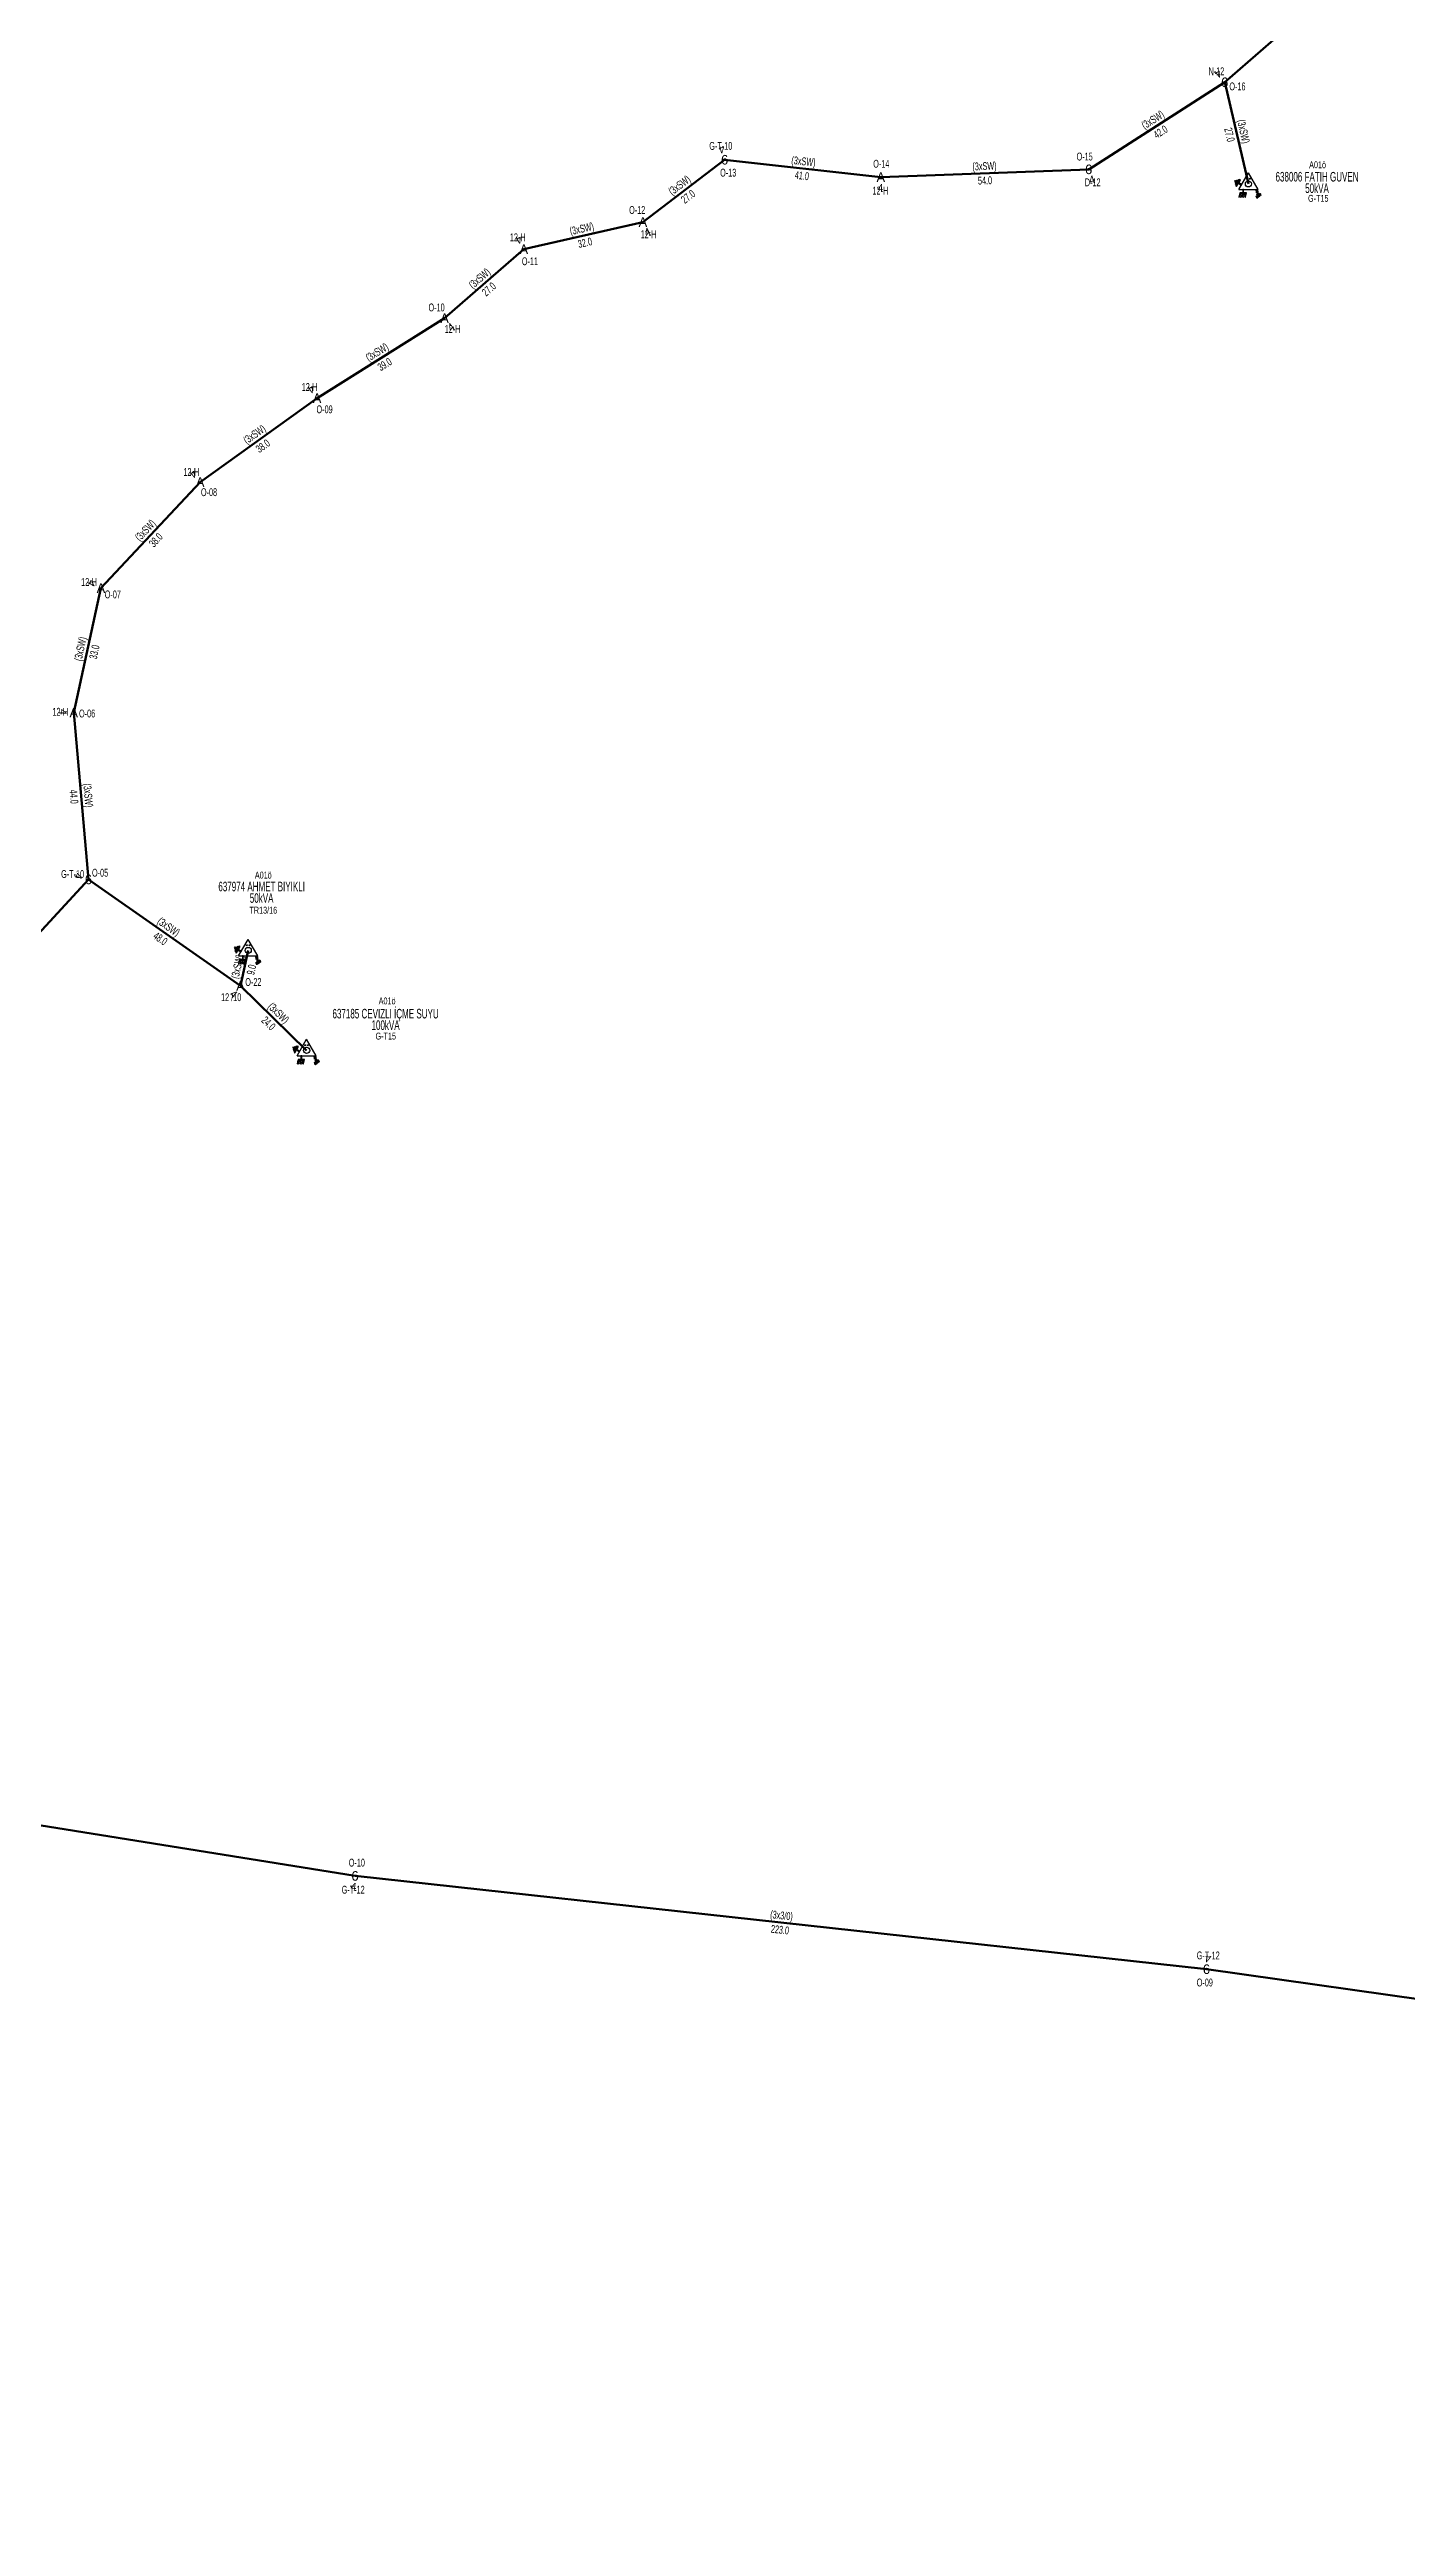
# Model space of a CAD drawing. Header units: millimetres. Extents: x 367507 to 373457, y 4068694 to 4074327.
# Drawn here: x 371207 to 371561, y 4071333 to 4071979 of the extents above; entities that cross this region are included whole.
import ezdxf
from ezdxf.enums import TextEntityAlignment as Align

# ---------------------------------------------------------------- set-up
doc = ezdxf.new("R2010")
doc.units = ezdxf.units.MM
for name, color, linetype, lineweight in [('DIREK_ENH_MEVCUT', 6, 'Continuous', 25), ('HAT_OG_HAVAI_MEVCUT', 48, 'Continuous', 70), ('TRAFO_MEVCUT', 5, 'Continuous', 30), ('TRAFO_TADILAT_BYSK', 5, 'Continuous', 30)]:
    doc.layers.add(name, color=color, linetype=linetype, lineweight=lineweight)
doc.styles.add('Direk', font='B_CAD')
doc.styles.get("Standard").update_dxf_attribs({"font": 'Arial'})

# ---------------------------------------------------------------- blocks, each defined once
blk = doc.blocks.new('MEV_DIREK_OZEL')
h = blk.add_hatch(color=32)
h.paths.add_polyline_path([(-2.12, 1), (-2.34, 1.12), (-3.29, -0.52), (-3.08, -0.65), (-2.65, 0.09), (-1.88, -0.36), (-1.78, -0.19), (-2.55, 0.26)])
h.paths.add_polyline_path([(-3.44, -0.15), (-3.31, -0.22), (-2.59, 1.01), (-2.72, 1.09)])
h.paths.add_polyline_path([(-3.52, 0.32), (-3.39, 0.24), (-3.03, 0.85), (-3.16, 0.92)])
h.paths.add_polyline_path([(-3.56, 0.84), (-3.64, 0.71), (-3.51, 0.63), (-3.43, 0.76)])
h.paths.add_polyline_path([(-1.49, -2.34), (-2.24, -2.34), (-2.5, -3.47), (-2.4, -3.47), (-2.19, -2.54), (-1.89, -2.54), (-2.1, -3.47), (-2, -3.47), (-1.79, -2.54), (-1.49, -2.54), (-1.7, -3.48), (-1.6, -3.48), (-1.39, -2.54), (-1.09, -2.54), (-1.3, -3.48), (-1.2, -3.48), (-0.99, -2.54), (-0.69, -2.55), (-0.9, -3.48), (-0.8, -3.48), (-0.54, -2.35), (-1.29, -2.34), (-1.29, -1.44), (-1.49, -1.44)])
at = {"layer": 'TRAFO_MEVCUT'}
for points in [[(2.4, -1.57), (2.17, -1.92), (2.12, -1.44), (1.99, -1.44), (2.06, -2.32), (2.29, -1.96), (2.35, -2.67), (2.14, -2.67), (2.44, -2.87), (2.45, -2.86), (2.69, -2.49), (2.49, -2.63)], [(2.4, -1.57), (2.17, -1.92), (2.12, -1.44), (1.99, -1.44), (2.06, -2.32), (2.29, -1.96), (2.35, -2.67), (2.14, -2.67), (2.44, -2.87), (2.02, -3.19), (2.24, -3.79), (2.3, -3.74), (2.13, -3.26), (2.3, -3.13), (2.48, -3.6), (2.54, -3.56), (2.36, -3.08), (2.54, -2.94), (2.72, -3.42), (2.78, -3.38), (2.6, -2.9), (2.78, -2.76), (2.95, -3.24), (3.01, -3.2), (2.84, -2.72), (3.01, -2.58), (3.19, -3.06), (3.25, -3.01), (3.03, -2.42), (2.45, -2.86), (2.69, -2.49), (2.49, -2.63)], [(3.01, -2.58), (3.19, -3.06), (3.25, -3.01), (3.03, -2.42), (2.45, -2.86), (2.69, -2.49), (2.49, -2.63), (2.4, -1.57), (2.17, -1.92), (2.12, -1.44), (1.99, -1.44), (2.06, -2.32), (2.29, -1.96), (2.35, -2.67), (2.14, -2.67), (2.44, -2.87), (2.02, -3.19), (2.24, -3.79), (2.3, -3.74), (2.13, -3.26), (2.3, -3.13), (2.48, -3.6), (2.54, -3.56), (2.36, -3.08), (2.54, -2.94), (2.72, -3.42), (2.78, -3.38), (2.6, -2.9), (2.78, -2.76), (2.95, -3.24), (3.01, -3.2), (2.84, -2.72)]]:
    blk.add_hatch(color=32, dxfattribs=at).paths.add_polyline_path(points)
at = {"layer": 'TRAFO_MEVCUT', "linetype": 'Continuous'}
for p, q in [((-2.5, -1.44), (0, 2.89)), ((2.5, -1.44), (0, 2.89)), ((-2.5, -1.44), (2.5, -1.44))]:
    blk.add_line(p, q, dxfattribs=at)
at = {"layer": 'TRAFO_MEVCUT', "color": 32, "flags": 128}
blk.add_lwpolyline([(1.99, -1.44), (2.12, -1.44), (2.17, -1.92), (2.4, -1.57), (2.49, -2.63), (2.69, -2.49), (2.45, -2.86), (3.03, -2.42), (3.25, -3.01), (3.19, -3.06), (3.01, -2.58), (2.84, -2.72), (3.01, -3.2), (2.95, -3.24), (2.78, -2.76), (2.6, -2.9), (2.78, -3.38), (2.72, -3.42), (2.54, -2.94), (2.36, -3.08), (2.54, -3.56), (2.48, -3.6), (2.3, -3.13), (2.13, -3.26), (2.3, -3.74), (2.24, -3.79), (2.02, -3.19), (2.44, -2.87), (2.14, -2.67), (2.35, -2.67), (2.29, -1.96), (2.06, -2.32), (1.99, -1.44)], dxfattribs=at)
at = {"layer": 'TRAFO_MEVCUT', "linetype": 'Continuous'}
for centre, radius in [((0, 0), 0.804), ((-0.34, 1.34), 0.12), ((0.34, 1.34), 0.12)]:
    blk.add_circle(centre, radius, dxfattribs=at)
at = {"layer": 'TRAFO_TADILAT_BYSK', "color": 32, "flags": 128}
for points in [[(-3.51, 0.63), (-3.43, 0.76), (-3.56, 0.84), (-3.64, 0.71), (-3.51, 0.63)], [(-3.39, 0.24), (-3.03, 0.85), (-3.16, 0.92), (-3.52, 0.32), (-3.39, 0.24)], [(-3.31, -0.22), (-2.59, 1.01), (-2.72, 1.09), (-3.44, -0.15), (-3.31, -0.22)], [(-1.78, -0.19), (-2.55, 0.26), (-2.12, 1), (-2.34, 1.12), (-3.29, -0.52), (-3.08, -0.65), (-2.65, 0.09), (-1.88, -0.36), (-1.78, -0.19)], [(-1.29, -1.44), (-1.49, -1.44), (-1.49, -2.34), (-2.24, -2.34), (-2.5, -3.47), (-2.4, -3.47), (-2.19, -2.54), (-1.89, -2.54), (-2.1, -3.47), (-2, -3.47), (-1.79, -2.54), (-1.49, -2.54), (-1.7, -3.48), (-1.6, -3.48), (-1.39, -2.54), (-1.09, -2.54), (-1.3, -3.48), (-1.2, -3.48), (-0.99, -2.54), (-0.69, -2.55), (-0.9, -3.48), (-0.8, -3.48), (-0.54, -2.35), (-1.29, -2.34), (-1.29, -1.44)]]:
    blk.add_lwpolyline(points, dxfattribs=at)

msp = doc.modelspace()

# ---------------------------------------------------------------- linework, layer by layer
at = {"layer": 'HAT_OG_HAVAI_MEVCUT'}
for p, q in [((371550.51, 4072002.68), (371513.791807, 4071970.73564)), ((371513.791807, 4071970.73564), (371478.305381, 4071948.025921)), ((371513.791807, 4071970.73564), (371520, 4071944.24)), ((371383.32, 4071950.53), (371361.99, 4071934.27)), ((371424.07, 4071945.98), (371383.32, 4071950.53)), ((371424.07, 4071945.98), (371478.305381, 4071948.025921)), ((371330.93, 4071927.17), (371361.99, 4071934.27)), ((371310.24, 4071909.18), (371330.93, 4071927.17)), ((371310.24, 4071909.18), (371276.98, 4071888.32)), ((371276.98, 4071888.32), (371246.47, 4071866.43)), ((371220.58, 4071838.75), (371246.47, 4071866.43)), ((371220.58, 4071838.75), (371213.48, 4071806.28)), ((371213.48, 4071806.28), (371217.33, 4071762.76)), ((371217.33, 4071762.76), (371183.891663, 4071726.511661)), ((371257, 4071735), (371217.33, 4071762.76)), ((371257, 4071735), (371259, 4071744.24)), ((371257, 4071735), (371274.25, 4071718.17)), ((371286.88, 4071502.79), (371119.79, 4071529.55)), ((371286.88, 4071502.79), (371509.05, 4071478.46)), ((372532.63, 4071333.07), (371509.05, 4071478.46))]:
    msp.add_line(p, q, dxfattribs=at)

# ---------------------------------------------------------------- block references
at = {"layer": 'TRAFO_MEVCUT', "linetype": 'ByBlock'}
for p in [(371520, 4071944.24), (371259, 4071744.24), (371274.25, 4071718.17)]:
    msp.add_blockref('MEV_DIREK_OZEL', p, dxfattribs=at)

# ---------------------------------------------------------------- texts
at = {"layer": 'DIREK_ENH_MEVCUT', "width": 0.53}
for s, p in [('N-12', (371511.640644, 4071973.609053)), ('O-16', (371517.122481, 4071969.66018)), ('O-15', (371477.259387, 4071951.365966)), ('D-12', (371479.364635, 4071944.643537))]:
    msp.add_text(s, height=2.05, dxfattribs=at).set_placement(p, align=Align.MIDDLE_CENTER)
at = {"layer": 'DIREK_ENH_MEVCUT', "color": 32, "style": 'Direk'}
for rotation, p in [(216.820135, (371512.113753, 4071972.977098)), (377.388881, (371479.142177, 4071945.353886))]:
    msp.add_text('4', height=2, rotation=rotation, dxfattribs=at).set_placement(p, align=Align.MIDDLE_CENTER)
at = {"layer": 'DIREK_ENH_MEVCUT', "style": 'Direk'}
for p in [(371513.791807, 4071970.73564), (371478.305381, 4071948.025921)]:
    msp.add_text('6', height=2.5, dxfattribs=at).set_placement(p, align=Align.MIDDLE_CENTER)
at = {"layer": 'DIREK_ENH_MEVCUT', "linetype": 'ByBlock', "width": 0.53}
for s, p in [('G-T-10', (371382.320095, 4071954.141971)), ('O-13', (371384.253788, 4071947.156865)), ('O-14', (371424.19858, 4071949.477637)), ('12-H', (371423.941392, 4071942.481594)), ('O-12', (371360.505454, 4071937.439562)), ('12-H', (371329.339918, 4071930.298603)), ('12-H', (371363.478315, 4071931.092393)), ('O-11', (371332.515783, 4071924.049857)), ('O-10', (371308.155613, 4071911.991642)), ('12-H', (371312.331815, 4071906.358337)), ('12-H', (371275.022566, 4071891.23553)), ('O-09', (371278.930926, 4071885.414163)), ('12-H', (371244.151516, 4071869.070372)), ('O-08', (371248.779365, 4071863.800013)), ('12-H', (371217.464998, 4071840.386126)), ('O-07', (371223.678586, 4071837.122497)), ('12-H', (371209.966198, 4071806.503497)), ('O-06', (371216.972942, 4071806.05783)), ('G-T-10', (371213.184851, 4071764.172552)), ('O-05', (371220.359985, 4071764.51191)), ('O-22', (371260.351563, 4071736.008476)), ('12 /10', (371254.559293, 4071732.053737)), ('O-10', (371287.347391, 4071506.258652)), ('G-T-12', (371286.39611, 4071499.1989)), ('G-T-12', (371509.501063, 4071482.047183)), ('O-09', (371508.613338, 4071474.987346))]:
    msp.add_text(s, height=2.05, dxfattribs=at).set_placement(p, align=Align.MIDDLE_CENTER)
at = {"layer": 'DIREK_ENH_MEVCUT', "color": 32, "linetype": 'ByBlock', "style": 'Direk'}
for rotation, p in [(195.47373, (371382.57297, 4071953.228508)), (357.894645, (371423.967136, 4071943.18189)), (206.941517, (371329.661374, 4071929.666114)), (385.097258, (371363.177637, 4071931.734351)), (396.551068, (371311.907509, 4071906.930686)), (213.876699, (371275.419259, 4071890.644669)), (221.286037, (371244.622508, 4071868.53399)), (242.289716, (371218.101132, 4071840.052003)), (266.360582, (371210.685647, 4071806.457736)), (251.182311, (371214.679661, 4071763.663162)), (320.361389, (371255.213759, 4071732.843766)), (352.325782, (371286.506087, 4071500.015079)), (172.833074, (371509.399329, 4071481.238123))]:
    msp.add_text('4', height=2, rotation=rotation, dxfattribs=at).set_placement(p, align=Align.MIDDLE_CENTER)
at = {"layer": 'DIREK_ENH_MEVCUT', "linetype": 'ByBlock', "style": 'Direk'}
for s, p in [('6', (371383.32, 4071950.53)), ('A', (371424.07, 4071945.98)), ('A', (371361.99, 4071934.27)), ('A', (371330.93, 4071927.17)), ('A', (371310.24, 4071909.18)), ('A', (371276.98, 4071888.32)), ('A', (371246.47, 4071866.43)), ('A', (371220.58, 4071838.75)), ('A', (371213.48, 4071806.28)), ('6', (371217.33, 4071762.76)), ('A', (371257, 4071735)), ('6', (371286.88, 4071502.79)), ('6', (371509.05, 4071478.46))]:
    msp.add_text(s, height=2.5, dxfattribs=at).set_placement(p, align=Align.MIDDLE_CENTER)
at = {"layer": 'HAT_OG_HAVAI_MEVCUT', "lineweight": 30, "width": 0.53}
for s, rotation, p in [('(3xSW)', 392.617417, (371495.590421, 4071960.096726, 185739.152691)), ('(3xSW)', 283.18708, (371517.723489, 4071957.681731, 185760)), ('(3xSW)', 353.628946, (371403.789322, 4071949.09975, 185691.66)), ('(3xSW)', 2.160344, (371451.155649, 4071947.852357, 185739.152691)), ('(3xSW)', 397.318513, (371372.139691, 4071943.075986, 185680.995)), ('(3xSW)', 12.876003, (371346.270584, 4071931.548626, 185680.995)), ('(3xSW)', 41.00703, (371320.027271, 4071918.816435, 185665.465)), ('(3xSW)', 392.095106, (371293.158373, 4071899.470092, 185638.49)), ('(3xSW)', 395.658293, (371261.229493, 4071878.065632, 185623.235)), ('(3xSW)', 46.913782, (371232.904222, 4071853.170633, 185623.235)), ('(3xSW)', 437.665649, (371216.19962, 4071822.696574, 185606.74)), ('(3xSW)', 275.055514, (371216.251693, 4071784.594903, 185608.665)), ('(3xSW)', 325.016705, (371237.652337, 4071749.576421, 185608.665)), ('(3xSW)', 77.786723, (371257.169238, 4071739.799819, 185629.5)), ('(3xSW)', 315.706074, (371266.218588, 4071727.193402, 185637.125)), ('(3x3/0)', 353.750401, (371398.057531, 4071491.469949, 185754.525))]:
    msp.add_text(s, height=2.05, rotation=rotation, dxfattribs=at).set_placement(p, align=Align.CENTER)
for s, rotation, p in [('42.0', 392.617417, (371496.506767, 4071958.664835, 185739.152691)), ('27.0', 283.18708, (371516.068318, 4071957.293908, 185760)), ('41.0', 353.628946, (371403.600678, 4071947.41025, 185691.66)), ('27.0', 397.318513, (371373.170309, 4071941.724014, 185680.995)), ('54.0', 2.160344, (371451.219732, 4071946.153565, 185739.152691)), ('32.0', 12.876003, (371346.649416, 4071929.891374, 185680.995)), ('27.0', 41.00703, (371321.142729, 4071917.533565, 185665.465)), ('39.0', 392.095106, (371294.061627, 4071898.029908, 185638.49)), ('38.0', 395.658293, (371262.220507, 4071876.684368, 185623.235)), ('38.0', 46.913782, (371234.145778, 4071852.009367, 185623.235)), ('33.0', 437.665649, (371217.86038, 4071822.333426, 185606.74)), ('44.0', 275.055514, (371214.558307, 4071784.445097, 185608.665)), ('48.0', 325.016705, (371236.677663, 4071748.183579, 185608.665)), ('9.0', 77.786723, (371258.830762, 4071739.440181, 185629.5)), ('24.0', 315.706074, (371265.031412, 4071725.976598, 185637.125)), ('223.0', 353.750401, (371397.872469, 4071489.780051, 185754.525))]:
    msp.add_text(s, height=2.05, rotation=rotation, dxfattribs=at).set_placement(p, align=Align.TOP_CENTER)
at = {"layer": 'TRAFO_MEVCUT', "linetype": 'ByBlock', "width": 0.6}
for s, height, p in [('638006 FATIH GUVEN', 2.5, (371537.891577, 4071944.847167)), ('A01ö', 1.8, (371538.032035, 4071948.322068)), ('50kVA', 2.5, (371537.891577, 4071941.847167)), ('637974 AHMET BIYIKLI', 2.5, (371262.512163, 4071759.664971)), ('A01ö', 1.8, (371262.943226, 4071763.001775)), ('50kVA', 2.5, (371262.512163, 4071756.664971)), ('637185 CEVIZLI İÇME SUYU', 2.5, (371294.851847, 4071726.504188)), ('A01ö', 1.8, (371295.247727, 4071730.17165)), ('100kVA', 2.5, (371294.851847, 4071723.504188))]:
    msp.add_text(s, height=height, dxfattribs=at).set_placement(p, align=Align.CENTER)
for s, p in [('G-T15', (371538.215212, 4071941.361329)), ('TR13/16', (371262.943226, 4071755.641722)), ('G-T15', (371294.903026, 4071722.804599))]:
    msp.add_text(s, height=1.8, dxfattribs=at).set_placement(p, align=Align.TOP_CENTER)

doc.saveas('drawing.dxf')
